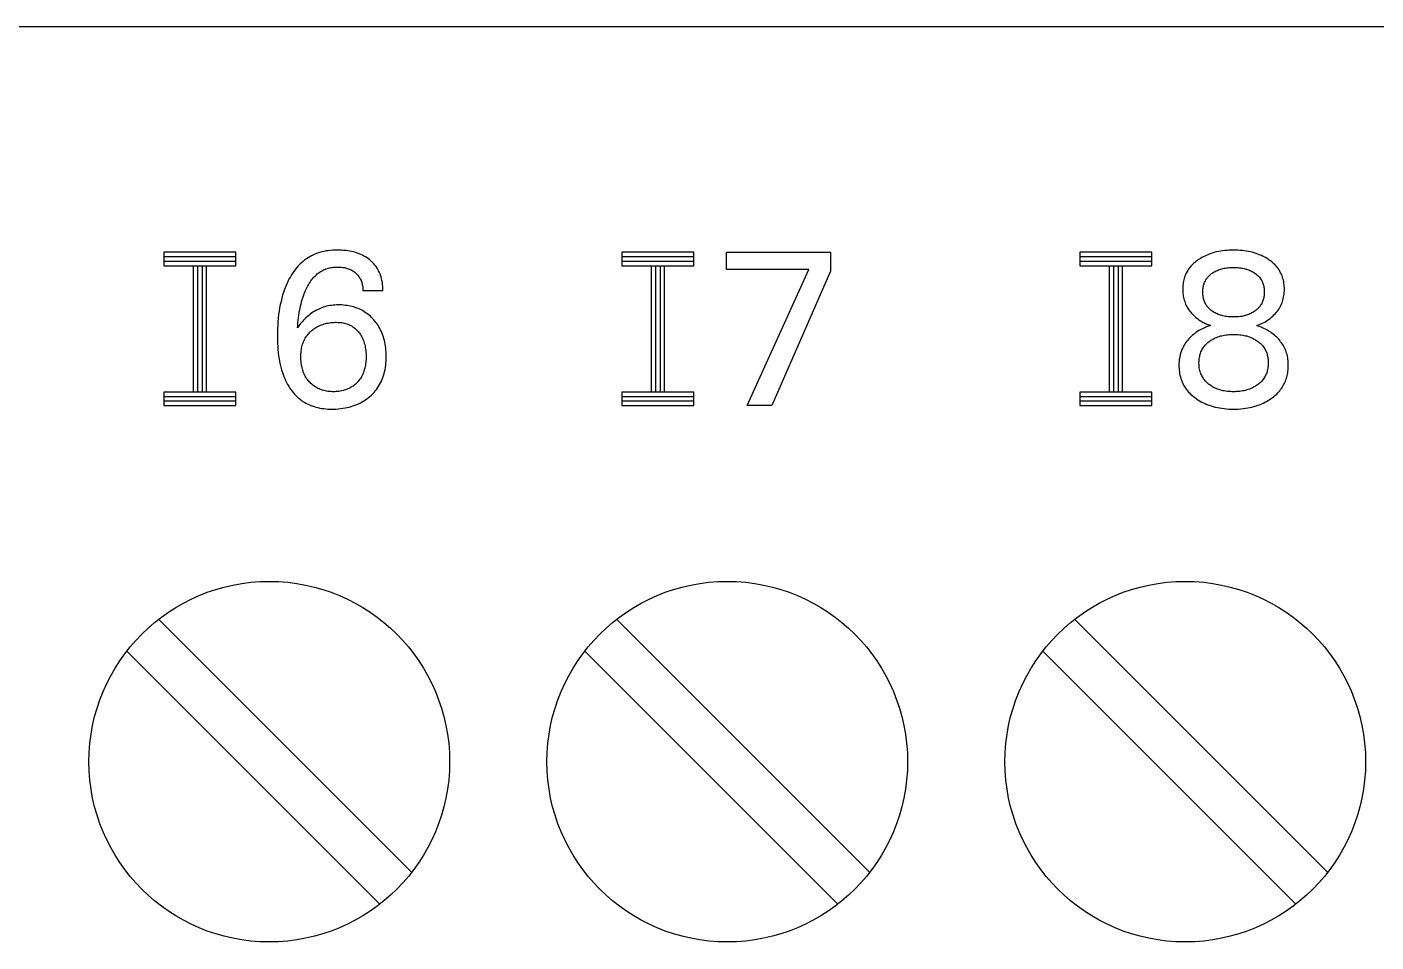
# Model space of a CAD drawing. Extents: x 0 to 420, y 0 to 297.
# Drawn here: x 180.02 to 194.98, y 243.52 to 253.67 of the extents above; entities that cross this region are included whole.
import ezdxf

# ---------------------------------------------------------------- set-up
doc = ezdxf.new("R2010")
doc.units = 0
doc.header["$LTSCALE"] = 23.1
doc.layers.add('10000_FRONT', color=7, linetype='CONTINUOUS')

msp = doc.modelspace()

# ---------------------------------------------------------------- linework, layer by layer
at = {"layer": '10000_FRONT', "color": 7, "linetype": 'CONTINUOUS'}
for p, q in [((207.298, 253.673), (137.798, 253.673)), ((181.538, 251.173), (181.538, 251.023)), ((182.338, 251.173), (181.538, 251.173)), ((182.338, 251.123), (181.538, 251.123)), ((182.338, 251.023), (182.338, 251.173)), ((183.119, 251.1), (183.1, 251.086)), ((183.138, 251.113), (183.119, 251.1)), ((183.158, 251.124), (183.138, 251.113)), ((183.178, 251.135), (183.158, 251.124)), ((183.199, 251.145), (183.178, 251.135)), ((183.22, 251.155), (183.199, 251.145)), ((183.242, 251.163), (183.22, 251.155)), ((183.265, 251.171), (183.242, 251.163)), ((183.289, 251.177), (183.265, 251.171)), ((183.313, 251.183), (183.289, 251.177)), ((183.338, 251.188), (183.313, 251.183)), ((183.362, 251.191), (183.338, 251.188)), ((183.387, 251.194), (183.362, 251.191)), ((183.412, 251.196), (183.387, 251.194)), ((183.437, 251.197), (183.412, 251.196)), ((183.461, 251.198), (183.437, 251.197)), ((183.485, 251.198), (183.461, 251.198)), ((183.509, 251.197), (183.485, 251.198)), ((183.532, 251.195), (183.509, 251.197)), ((183.556, 251.193), (183.532, 251.195)), ((183.579, 251.19), (183.556, 251.193)), ((183.603, 251.186), (183.579, 251.19)), ((183.623, 251.182), (183.603, 251.186)), ((183.644, 251.177), (183.623, 251.182)), ((183.664, 251.171), (183.644, 251.177)), ((183.684, 251.165), (183.664, 251.171)), ((183.704, 251.157), (183.684, 251.165)), ((183.723, 251.149), (183.704, 251.157)), ((183.741, 251.141), (183.723, 251.149)), ((183.758, 251.132), (183.741, 251.141)), ((183.775, 251.122), (183.758, 251.132)), ((183.792, 251.112), (183.775, 251.122)), ((183.807, 251.1), (183.792, 251.112)), ((183.823, 251.088), (183.807, 251.1)), ((183.838, 251.075), (183.823, 251.088)), ((186.618, 251.173), (186.618, 251.023)), ((187.418, 251.173), (186.618, 251.173)), ((187.418, 251.123), (186.618, 251.123)), ((187.418, 251.023), (187.418, 251.173)), ((187.778, 250.982), (187.778, 251.173)), ((187.778, 251.173), (188.933, 251.173)), ((188.933, 251.173), (188.933, 250.964)), ((191.698, 251.173), (191.698, 251.023)), ((192.498, 251.173), (191.698, 251.173)), ((192.498, 251.123), (191.698, 251.123)), ((192.498, 251.023), (192.498, 251.173)), ((193.009, 251.088), (192.997, 251.08)), ((193.022, 251.097), (193.009, 251.088)), ((193.037, 251.106), (193.022, 251.097)), ((193.052, 251.115), (193.037, 251.106)), ((193.068, 251.124), (193.052, 251.115)), ((193.084, 251.132), (193.068, 251.124)), ((193.1, 251.139), (193.084, 251.132)), ((193.117, 251.146), (193.1, 251.139)), ((193.133, 251.153), (193.117, 251.146)), ((193.154, 251.16), (193.133, 251.153)), ((193.175, 251.167), (193.154, 251.16)), ((193.196, 251.173), (193.175, 251.167)), ((193.217, 251.178), (193.196, 251.173)), ((193.239, 251.183), (193.217, 251.178)), ((193.261, 251.187), (193.239, 251.183)), ((193.284, 251.19), (193.261, 251.187)), ((193.308, 251.193), (193.284, 251.19)), ((193.332, 251.195), (193.308, 251.193)), ((193.356, 251.197), (193.332, 251.195)), ((193.38, 251.198), (193.356, 251.197)), ((193.404, 251.198), (193.38, 251.198)), ((193.428, 251.198), (193.404, 251.198)), ((193.452, 251.197), (193.428, 251.198)), ((193.475, 251.195), (193.452, 251.197)), ((193.499, 251.193), (193.475, 251.195)), ((193.523, 251.19), (193.499, 251.193)), ((193.547, 251.187), (193.523, 251.19)), ((193.568, 251.183), (193.547, 251.187)), ((193.59, 251.178), (193.568, 251.183)), ((193.611, 251.173), (193.59, 251.178)), ((193.632, 251.167), (193.611, 251.173)), ((193.653, 251.16), (193.632, 251.167)), ((193.674, 251.153), (193.653, 251.16)), ((193.693, 251.145), (193.674, 251.153)), ((193.713, 251.137), (193.693, 251.145)), ((193.731, 251.128), (193.713, 251.137)), ((193.75, 251.118), (193.731, 251.128)), ((193.768, 251.108), (193.75, 251.118)), ((193.786, 251.097), (193.768, 251.108)), ((193.8, 251.087), (193.786, 251.097)), ((182.338, 251.073), (181.538, 251.073)), ((181.538, 251.023), (182.338, 251.023)), ((181.863, 251.023), (181.863, 249.623)), ((181.913, 251.023), (181.913, 249.623)), ((181.963, 251.023), (181.963, 249.623)), ((182.013, 249.623), (182.013, 251.023)), ((182.968, 250.945), (182.955, 250.924)), ((182.983, 250.965), (182.968, 250.945)), ((182.997, 250.985), (182.983, 250.965)), ((183.013, 251.004), (182.997, 250.985)), ((183.029, 251.022), (183.013, 251.004)), ((183.047, 251.04), (183.029, 251.022)), ((183.065, 251.057), (183.047, 251.04)), ((183.082, 251.072), (183.065, 251.057)), ((183.1, 251.086), (183.082, 251.072)), ((183.24, 250.933), (183.251, 250.941)), ((183.251, 250.941), (183.263, 250.95)), ((183.263, 250.95), (183.274, 250.957)), ((183.274, 250.957), (183.286, 250.965)), ((183.286, 250.965), (183.298, 250.972)), ((183.298, 250.972), (183.311, 250.978)), ((183.311, 250.978), (183.323, 250.984)), ((183.323, 250.984), (183.337, 250.989)), ((183.337, 250.989), (183.35, 250.993)), ((183.35, 250.993), (183.363, 250.997)), ((183.363, 250.997), (183.377, 251.001)), ((183.377, 251.001), (183.391, 251.003)), ((183.391, 251.003), (183.405, 251.006)), ((183.405, 251.006), (183.419, 251.008)), ((183.419, 251.008), (183.433, 251.009)), ((183.433, 251.009), (183.447, 251.01)), ((183.447, 251.01), (183.461, 251.01)), ((183.461, 251.01), (183.478, 251.01)), ((183.478, 251.01), (183.494, 251.009)), ((183.494, 251.009), (183.51, 251.008)), ((183.51, 251.008), (183.526, 251.005)), ((183.526, 251.005), (183.542, 251.003)), ((183.542, 251.003), (183.554, 251)), ((183.554, 251), (183.565, 250.997)), ((183.565, 250.997), (183.577, 250.994)), ((183.577, 250.994), (183.588, 250.99)), ((183.588, 250.99), (183.599, 250.985)), ((183.599, 250.985), (183.61, 250.981)), ((183.61, 250.981), (183.622, 250.974)), ((183.622, 250.974), (183.634, 250.968)), ((183.634, 250.968), (183.645, 250.96)), ((183.645, 250.96), (183.656, 250.952)), ((183.656, 250.952), (183.666, 250.944)), ((183.666, 250.944), (183.675, 250.936)), ((183.853, 251.061), (183.838, 251.075)), ((183.867, 251.046), (183.853, 251.061)), ((183.88, 251.031), (183.867, 251.046)), ((183.893, 251.015), (183.88, 251.031)), ((183.904, 250.998), (183.893, 251.015)), ((183.913, 250.983), (183.904, 250.998)), ((183.921, 250.967), (183.913, 250.983)), ((183.929, 250.951), (183.921, 250.967)), ((183.936, 250.935), (183.929, 250.951)), ((187.418, 251.073), (186.618, 251.073)), ((186.618, 251.023), (187.418, 251.023)), ((186.943, 251.023), (186.943, 249.623)), ((186.993, 251.023), (186.993, 249.623)), ((187.043, 251.023), (187.043, 249.623)), ((187.093, 249.623), (187.093, 251.023)), ((188.693, 250.982), (187.778, 250.982)), ((188.008, 249.473), (188.693, 250.982)), ((188.933, 250.964), (188.281, 249.473)), ((192.498, 251.073), (191.698, 251.073)), ((191.698, 251.023), (192.498, 251.023)), ((192.023, 251.023), (192.023, 249.623)), ((192.073, 251.023), (192.073, 249.623)), ((192.123, 251.023), (192.123, 249.623)), ((192.173, 249.623), (192.173, 251.023)), ((192.882, 250.948), (192.876, 250.936)), ((192.889, 250.961), (192.882, 250.948)), ((192.896, 250.973), (192.889, 250.961)), ((192.904, 250.985), (192.896, 250.973)), ((192.912, 250.996), (192.904, 250.985)), ((192.921, 251.007), (192.912, 250.996)), ((192.93, 251.019), (192.921, 251.007)), ((192.94, 251.03), (192.93, 251.019)), ((192.951, 251.041), (192.94, 251.03)), ((192.962, 251.051), (192.951, 251.041)), ((192.973, 251.061), (192.962, 251.051)), ((192.985, 251.07), (192.973, 251.061)), ((192.997, 251.08), (192.985, 251.07)), ((193.16, 250.937), (193.169, 250.943)), ((193.169, 250.943), (193.179, 250.949)), ((193.179, 250.949), (193.19, 250.956)), ((193.19, 250.956), (193.201, 250.962)), ((193.201, 250.962), (193.212, 250.967)), ((193.212, 250.967), (193.224, 250.973)), ((193.224, 250.973), (193.235, 250.977)), ((193.235, 250.977), (193.248, 250.982)), ((193.248, 250.982), (193.261, 250.986)), ((193.261, 250.986), (193.274, 250.99)), ((193.274, 250.99), (193.287, 250.993)), ((193.287, 250.993), (193.3, 250.996)), ((193.3, 250.996), (193.314, 250.998)), ((193.314, 250.998), (193.329, 251)), ((193.329, 251), (193.344, 251.002)), ((193.344, 251.002), (193.359, 251.004)), ((193.359, 251.004), (193.374, 251.004)), ((193.374, 251.004), (193.389, 251.005)), ((193.389, 251.005), (193.404, 251.005)), ((193.404, 251.005), (193.419, 251.005)), ((193.419, 251.005), (193.434, 251.004)), ((193.434, 251.004), (193.449, 251.004)), ((193.449, 251.004), (193.464, 251.002)), ((193.464, 251.002), (193.479, 251)), ((193.479, 251), (193.493, 250.998)), ((193.493, 250.998), (193.507, 250.996)), ((193.507, 250.996), (193.52, 250.993)), ((193.52, 250.993), (193.533, 250.99)), ((193.533, 250.99), (193.546, 250.986)), ((193.546, 250.986), (193.559, 250.982)), ((193.559, 250.982), (193.572, 250.977)), ((193.572, 250.977), (193.583, 250.973)), ((193.583, 250.973), (193.595, 250.967)), ((193.595, 250.967), (193.606, 250.962)), ((193.606, 250.962), (193.617, 250.956)), ((193.617, 250.956), (193.628, 250.949)), ((193.628, 250.949), (193.639, 250.943)), ((193.639, 250.943), (193.64, 250.941)), ((193.64, 250.941), (193.649, 250.935)), ((193.813, 251.077), (193.8, 251.087)), ((193.827, 251.067), (193.813, 251.077)), ((193.84, 251.056), (193.827, 251.067)), ((193.852, 251.045), (193.84, 251.056)), ((193.864, 251.033), (193.852, 251.045)), ((193.876, 251.02), (193.864, 251.033)), ((193.887, 251.007), (193.876, 251.02)), ((193.898, 250.993), (193.887, 251.007)), ((193.908, 250.978), (193.898, 250.993)), ((193.917, 250.963), (193.908, 250.978)), ((193.926, 250.947), (193.917, 250.963)), ((193.934, 250.93), (193.926, 250.947)), ((182.894, 250.805), (182.884, 250.779)), ((182.905, 250.831), (182.894, 250.805)), ((182.917, 250.856), (182.905, 250.831)), ((182.93, 250.881), (182.917, 250.856)), ((182.942, 250.903), (182.93, 250.881)), ((182.955, 250.924), (182.942, 250.903)), ((183.128, 250.786), (183.135, 250.8)), ((183.135, 250.8), (183.143, 250.814)), ((183.143, 250.814), (183.151, 250.828)), ((183.151, 250.828), (183.16, 250.841)), ((183.16, 250.841), (183.169, 250.855)), ((183.169, 250.855), (183.178, 250.867)), ((183.178, 250.867), (183.188, 250.88)), ((183.188, 250.88), (183.199, 250.892)), ((183.199, 250.892), (183.21, 250.904)), ((183.21, 250.904), (183.22, 250.914)), ((183.22, 250.914), (183.23, 250.923)), ((183.23, 250.923), (183.24, 250.933)), ((183.675, 250.936), (183.683, 250.928)), ((183.683, 250.928), (183.69, 250.919)), ((183.69, 250.919), (183.698, 250.91)), ((183.698, 250.91), (183.704, 250.901)), ((183.704, 250.901), (183.71, 250.891)), ((183.71, 250.891), (183.716, 250.881)), ((183.716, 250.881), (183.721, 250.871)), ((183.721, 250.871), (183.726, 250.86)), ((183.726, 250.86), (183.73, 250.849)), ((183.73, 250.849), (183.734, 250.837)), ((183.734, 250.837), (183.737, 250.826)), ((183.737, 250.826), (183.74, 250.813)), ((183.74, 250.813), (183.742, 250.8)), ((183.742, 250.8), (183.744, 250.787)), ((183.942, 250.918), (183.936, 250.935)), ((183.948, 250.901), (183.942, 250.918)), ((183.952, 250.884), (183.948, 250.901)), ((183.958, 250.862), (183.952, 250.884)), ((183.962, 250.839), (183.958, 250.862)), ((183.965, 250.816), (183.962, 250.839)), ((183.967, 250.793), (183.965, 250.816)), ((183.968, 250.77), (183.967, 250.793)), ((192.841, 250.794), (192.84, 250.779)), ((192.842, 250.809), (192.841, 250.794)), ((192.844, 250.824), (192.842, 250.809)), ((192.846, 250.839), (192.844, 250.824)), ((192.848, 250.853), (192.846, 250.839)), ((192.852, 250.868), (192.848, 250.853)), ((192.856, 250.882), (192.852, 250.868)), ((192.86, 250.896), (192.856, 250.882)), ((192.865, 250.91), (192.86, 250.896)), ((192.87, 250.923), (192.865, 250.91)), ((192.876, 250.936), (192.87, 250.923)), ((193.067, 250.786), (193.069, 250.797)), ((193.069, 250.797), (193.072, 250.807)), ((193.072, 250.807), (193.074, 250.817)), ((193.074, 250.817), (193.078, 250.828)), ((193.078, 250.828), (193.082, 250.838)), ((193.082, 250.838), (193.087, 250.849)), ((193.087, 250.849), (193.092, 250.859)), ((193.092, 250.859), (193.097, 250.868)), ((193.097, 250.868), (193.103, 250.878)), ((193.103, 250.878), (193.11, 250.887)), ((193.11, 250.887), (193.116, 250.895)), ((193.116, 250.895), (193.123, 250.903)), ((193.123, 250.903), (193.13, 250.91)), ((193.13, 250.91), (193.137, 250.917)), ((193.137, 250.917), (193.145, 250.924)), ((193.145, 250.924), (193.152, 250.93)), ((193.152, 250.93), (193.16, 250.937)), ((193.649, 250.935), (193.658, 250.928)), ((193.658, 250.928), (193.667, 250.92)), ((193.667, 250.92), (193.675, 250.913)), ((193.675, 250.913), (193.683, 250.904)), ((193.683, 250.904), (193.69, 250.896)), ((193.69, 250.896), (193.697, 250.887)), ((193.697, 250.887), (193.704, 250.878)), ((193.704, 250.878), (193.71, 250.868)), ((193.71, 250.868), (193.716, 250.859)), ((193.716, 250.859), (193.721, 250.849)), ((193.721, 250.849), (193.725, 250.838)), ((193.725, 250.838), (193.729, 250.828)), ((193.729, 250.828), (193.733, 250.817)), ((193.733, 250.817), (193.736, 250.807)), ((193.736, 250.807), (193.738, 250.797)), ((193.738, 250.797), (193.74, 250.786)), ((193.941, 250.914), (193.934, 250.93)), ((193.947, 250.896), (193.941, 250.914)), ((193.952, 250.88), (193.947, 250.896)), ((193.956, 250.864), (193.952, 250.88)), ((193.96, 250.848), (193.956, 250.864)), ((193.963, 250.831), (193.96, 250.848)), ((193.965, 250.815), (193.963, 250.831)), ((193.966, 250.798), (193.965, 250.815)), ((193.967, 250.781), (193.966, 250.798)), ((182.847, 250.665), (182.838, 250.629)), ((182.856, 250.7), (182.847, 250.665)), ((182.865, 250.727), (182.856, 250.7)), ((182.874, 250.753), (182.865, 250.727)), ((182.884, 250.779), (182.874, 250.753)), ((183.066, 250.624), (183.073, 250.648)), ((183.073, 250.648), (183.08, 250.669)), ((183.08, 250.669), (183.087, 250.69)), ((183.087, 250.69), (183.094, 250.711)), ((183.094, 250.711), (183.102, 250.731)), ((183.102, 250.731), (183.111, 250.751)), ((183.111, 250.751), (183.12, 250.771)), ((183.12, 250.771), (183.128, 250.786)), ((183.744, 250.787), (183.745, 250.774)), ((183.745, 250.774), (183.746, 250.76)), ((183.746, 250.76), (183.746, 250.747)), ((183.969, 250.747), (183.746, 250.747)), ((183.969, 250.747), (183.968, 250.77)), ((192.84, 250.779), (192.84, 250.764)), ((192.84, 250.764), (192.84, 250.749)), ((192.84, 250.749), (192.841, 250.733)), ((192.841, 250.733), (192.842, 250.717)), ((192.842, 250.717), (192.844, 250.702)), ((192.844, 250.702), (192.846, 250.686)), ((192.846, 250.686), (192.849, 250.671)), ((192.849, 250.671), (192.853, 250.656)), ((192.853, 250.656), (192.857, 250.641)), ((192.857, 250.641), (192.862, 250.627)), ((193.063, 250.754), (193.064, 250.765)), ((193.063, 250.744), (193.063, 250.754)), ((193.063, 250.733), (193.063, 250.744)), ((193.063, 250.722), (193.063, 250.733)), ((193.063, 250.711), (193.063, 250.722)), ((193.064, 250.701), (193.063, 250.711)), ((193.064, 250.765), (193.065, 250.776)), ((193.065, 250.69), (193.064, 250.701)), ((193.065, 250.776), (193.067, 250.786)), ((193.067, 250.679), (193.065, 250.69)), ((193.069, 250.669), (193.067, 250.679)), ((193.071, 250.658), (193.069, 250.669)), ((193.074, 250.648), (193.071, 250.658)), ((193.078, 250.637), (193.074, 250.648)), ((193.733, 250.648), (193.729, 250.637)), ((193.736, 250.658), (193.733, 250.648)), ((193.738, 250.669), (193.736, 250.658)), ((193.74, 250.679), (193.738, 250.669)), ((193.74, 250.786), (193.742, 250.776)), ((193.742, 250.69), (193.74, 250.679)), ((193.742, 250.776), (193.743, 250.765)), ((193.743, 250.701), (193.742, 250.69)), ((193.743, 250.765), (193.744, 250.754)), ((193.744, 250.711), (193.743, 250.701)), ((193.744, 250.754), (193.744, 250.744)), ((193.744, 250.744), (193.745, 250.733)), ((193.745, 250.733), (193.744, 250.722)), ((193.744, 250.722), (193.744, 250.711)), ((193.945, 250.624), (193.95, 250.64)), ((193.95, 250.64), (193.955, 250.657)), ((193.955, 250.657), (193.959, 250.675)), ((193.959, 250.675), (193.962, 250.693)), ((193.962, 250.693), (193.964, 250.71)), ((193.964, 250.71), (193.966, 250.728)), ((193.966, 250.728), (193.967, 250.746)), ((193.967, 250.764), (193.967, 250.781)), ((193.967, 250.746), (193.967, 250.764)), ((182.817, 250.522), (182.812, 250.485)), ((182.823, 250.558), (182.817, 250.522)), ((182.83, 250.594), (182.823, 250.558)), ((182.838, 250.629), (182.83, 250.594)), ((183.035, 250.475), (183.04, 250.503)), ((183.04, 250.503), (183.044, 250.527)), ((183.044, 250.527), (183.049, 250.552)), ((183.049, 250.552), (183.054, 250.576)), ((183.054, 250.576), (183.06, 250.6)), ((183.06, 250.6), (183.066, 250.624)), ((183.176, 250.497), (183.16, 250.486)), ((183.192, 250.508), (183.176, 250.497)), ((183.207, 250.518), (183.192, 250.508)), ((183.223, 250.527), (183.207, 250.518)), ((183.24, 250.536), (183.223, 250.527)), ((183.256, 250.544), (183.24, 250.536)), ((183.273, 250.551), (183.256, 250.544)), ((183.29, 250.558), (183.273, 250.551)), ((183.307, 250.564), (183.29, 250.558)), ((183.325, 250.569), (183.307, 250.564)), ((183.343, 250.574), (183.325, 250.569)), ((183.361, 250.578), (183.343, 250.574)), ((183.38, 250.582), (183.361, 250.578)), ((183.398, 250.584), (183.38, 250.582)), ((183.417, 250.587), (183.398, 250.584)), ((183.436, 250.588), (183.417, 250.587)), ((183.455, 250.589), (183.436, 250.588)), ((183.474, 250.59), (183.455, 250.589)), ((183.493, 250.589), (183.474, 250.59)), ((183.512, 250.589), (183.493, 250.589)), ((183.532, 250.587), (183.512, 250.589)), ((183.551, 250.585), (183.532, 250.587)), ((183.57, 250.583), (183.551, 250.585)), ((183.59, 250.58), (183.57, 250.583)), ((183.609, 250.576), (183.59, 250.58)), ((183.627, 250.571), (183.609, 250.576)), ((183.645, 250.567), (183.627, 250.571)), ((183.662, 250.561), (183.645, 250.567)), ((183.678, 250.555), (183.662, 250.561)), ((183.695, 250.549), (183.678, 250.555)), ((183.711, 250.542), (183.695, 250.549)), ((183.727, 250.534), (183.711, 250.542)), ((183.743, 250.526), (183.727, 250.534)), ((183.758, 250.517), (183.743, 250.526)), ((183.773, 250.507), (183.758, 250.517)), ((183.788, 250.497), (183.773, 250.507)), ((183.802, 250.486), (183.788, 250.497)), ((192.862, 250.627), (192.867, 250.613)), ((192.867, 250.613), (192.872, 250.599)), ((192.872, 250.599), (192.879, 250.585)), ((192.879, 250.585), (192.885, 250.572)), ((192.885, 250.572), (192.893, 250.559)), ((192.893, 250.559), (192.901, 250.546)), ((192.901, 250.546), (192.909, 250.534)), ((192.909, 250.534), (192.918, 250.521)), ((192.918, 250.521), (192.928, 250.509)), ((192.928, 250.509), (192.938, 250.497)), ((192.938, 250.497), (192.949, 250.486)), ((193.082, 250.626), (193.078, 250.637)), ((193.086, 250.616), (193.082, 250.626)), ((193.091, 250.606), (193.086, 250.616)), ((193.097, 250.596), (193.091, 250.606)), ((193.103, 250.586), (193.097, 250.596)), ((193.109, 250.577), (193.103, 250.586)), ((193.115, 250.569), (193.109, 250.577)), ((193.122, 250.561), (193.115, 250.569)), ((193.129, 250.554), (193.122, 250.561)), ((193.136, 250.547), (193.129, 250.554)), ((193.144, 250.54), (193.136, 250.547)), ((193.151, 250.533), (193.144, 250.54)), ((193.159, 250.527), (193.151, 250.533)), ((193.167, 250.521), (193.159, 250.527)), ((193.178, 250.514), (193.167, 250.521)), ((193.189, 250.507), (193.178, 250.514)), ((193.2, 250.501), (193.189, 250.507)), ((193.211, 250.495), (193.2, 250.501)), ((193.223, 250.49), (193.211, 250.495)), ((193.596, 250.495), (193.585, 250.49)), ((193.607, 250.501), (193.596, 250.495)), ((193.618, 250.507), (193.607, 250.501)), ((193.629, 250.514), (193.618, 250.507)), ((193.64, 250.521), (193.629, 250.514)), ((193.648, 250.527), (193.64, 250.521)), ((193.656, 250.533), (193.648, 250.527)), ((193.664, 250.54), (193.656, 250.533)), ((193.671, 250.547), (193.664, 250.54)), ((193.678, 250.554), (193.671, 250.547)), ((193.685, 250.561), (193.678, 250.554)), ((193.692, 250.569), (193.685, 250.561)), ((193.698, 250.577), (193.692, 250.569)), ((193.704, 250.586), (193.698, 250.577)), ((193.71, 250.596), (193.704, 250.586)), ((193.716, 250.606), (193.71, 250.596)), ((193.721, 250.616), (193.716, 250.606)), ((193.725, 250.626), (193.721, 250.616)), ((193.729, 250.637), (193.725, 250.626)), ((193.852, 250.478), (193.865, 250.491)), ((193.865, 250.491), (193.877, 250.505)), ((193.877, 250.505), (193.888, 250.518)), ((193.888, 250.518), (193.898, 250.533)), ((193.898, 250.533), (193.908, 250.547)), ((193.908, 250.547), (193.917, 250.562)), ((193.917, 250.562), (193.925, 250.577)), ((193.925, 250.577), (193.932, 250.592)), ((193.932, 250.592), (193.939, 250.608)), ((193.939, 250.608), (193.945, 250.624)), ((182.801, 250.362), (182.799, 250.32)), ((182.804, 250.403), (182.801, 250.362)), ((182.808, 250.444), (182.804, 250.403)), ((182.812, 250.485), (182.808, 250.444)), ((183.02, 250.335), (183.023, 250.363)), ((183.028, 250.347), (183.02, 250.335)), ((183.023, 250.363), (183.025, 250.391)), ((183.025, 250.391), (183.028, 250.419)), ((183.028, 250.419), (183.031, 250.447)), ((183.036, 250.359), (183.028, 250.347)), ((183.031, 250.447), (183.035, 250.475)), ((183.045, 250.371), (183.036, 250.359)), ((183.054, 250.382), (183.045, 250.371)), ((183.064, 250.395), (183.054, 250.382)), ((183.075, 250.406), (183.064, 250.395)), ((183.088, 250.421), (183.075, 250.406)), ((183.101, 250.435), (183.088, 250.421)), ((183.115, 250.448), (183.101, 250.435)), ((183.13, 250.461), (183.115, 250.448)), ((183.145, 250.474), (183.13, 250.461)), ((183.16, 250.486), (183.145, 250.474)), ((183.224, 250.339), (183.236, 250.346)), ((183.236, 250.346), (183.248, 250.352)), ((183.248, 250.352), (183.261, 250.359)), ((183.261, 250.359), (183.275, 250.364)), ((183.275, 250.364), (183.288, 250.37)), ((183.288, 250.37), (183.302, 250.374)), ((183.302, 250.374), (183.316, 250.379)), ((183.316, 250.379), (183.33, 250.382)), ((183.33, 250.382), (183.344, 250.386)), ((183.344, 250.386), (183.36, 250.389)), ((183.36, 250.389), (183.375, 250.391)), ((183.375, 250.391), (183.391, 250.393)), ((183.391, 250.393), (183.407, 250.395)), ((183.407, 250.395), (183.423, 250.396)), ((183.423, 250.396), (183.439, 250.397)), ((183.439, 250.397), (183.455, 250.397)), ((183.455, 250.397), (183.47, 250.396)), ((183.47, 250.396), (183.484, 250.396)), ((183.484, 250.396), (183.498, 250.394)), ((183.498, 250.394), (183.512, 250.393)), ((183.512, 250.393), (183.526, 250.39)), ((183.526, 250.39), (183.54, 250.388)), ((183.54, 250.388), (183.554, 250.384)), ((183.554, 250.384), (183.567, 250.38)), ((183.567, 250.38), (183.579, 250.376)), ((183.579, 250.376), (183.591, 250.371)), ((183.591, 250.371), (183.603, 250.366)), ((183.603, 250.366), (183.614, 250.36)), ((183.614, 250.36), (183.626, 250.353)), ((183.626, 250.353), (183.636, 250.346)), ((183.636, 250.346), (183.647, 250.339)), ((183.816, 250.475), (183.802, 250.486)), ((183.829, 250.464), (183.816, 250.475)), ((183.842, 250.451), (183.829, 250.464)), ((183.854, 250.439), (183.842, 250.451)), ((183.866, 250.426), (183.854, 250.439)), ((183.879, 250.411), (183.866, 250.426)), ((183.891, 250.395), (183.879, 250.411)), ((183.903, 250.379), (183.891, 250.395)), ((183.914, 250.363), (183.903, 250.379)), ((183.924, 250.346), (183.914, 250.363)), ((183.934, 250.329), (183.924, 250.346)), ((192.949, 250.486), (192.96, 250.475)), ((192.96, 250.475), (192.971, 250.464)), ((192.971, 250.464), (192.983, 250.454)), ((192.983, 250.454), (192.995, 250.444)), ((192.995, 250.444), (193.007, 250.435)), ((193.007, 250.435), (193.018, 250.426)), ((193.018, 250.426), (193.03, 250.418)), ((193.03, 250.418), (193.043, 250.411)), ((193.043, 250.411), (193.055, 250.403)), ((193.055, 250.403), (193.067, 250.396)), ((193.067, 250.396), (193.08, 250.39)), ((193.08, 250.39), (193.093, 250.383)), ((193.102, 250.346), (193.08, 250.336)), ((193.093, 250.383), (193.106, 250.377)), ((193.124, 250.354), (193.102, 250.346)), ((193.106, 250.377), (193.12, 250.372)), ((193.12, 250.372), (193.133, 250.367)), ((193.147, 250.362), (193.124, 250.354)), ((193.133, 250.367), (193.147, 250.362)), ((193.234, 250.485), (193.223, 250.49)), ((193.247, 250.48), (193.234, 250.485)), ((193.26, 250.476), (193.247, 250.48)), ((193.273, 250.472), (193.26, 250.476)), ((193.286, 250.468), (193.273, 250.472)), ((193.3, 250.466), (193.286, 250.468)), ((193.313, 250.463), (193.3, 250.466)), ((193.328, 250.461), (193.313, 250.463)), ((193.343, 250.459), (193.328, 250.461)), ((193.358, 250.457), (193.343, 250.459)), ((193.373, 250.457), (193.358, 250.457)), ((193.388, 250.456), (193.373, 250.457)), ((193.404, 250.456), (193.388, 250.456)), ((193.419, 250.456), (193.404, 250.456)), ((193.434, 250.457), (193.419, 250.456)), ((193.449, 250.457), (193.434, 250.457)), ((193.464, 250.459), (193.449, 250.457)), ((193.479, 250.461), (193.464, 250.459)), ((193.494, 250.463), (193.479, 250.461)), ((193.508, 250.466), (193.494, 250.463)), ((193.521, 250.468), (193.508, 250.466)), ((193.534, 250.472), (193.521, 250.468)), ((193.547, 250.476), (193.534, 250.472)), ((193.56, 250.48), (193.547, 250.476)), ((193.573, 250.485), (193.56, 250.48)), ((193.585, 250.49), (193.573, 250.485)), ((193.66, 250.361), (193.679, 250.367)), ((193.677, 250.355), (193.66, 250.361)), ((193.693, 250.349), (193.677, 250.355)), ((193.679, 250.367), (193.697, 250.375)), ((193.71, 250.343), (193.693, 250.349)), ((193.697, 250.375), (193.715, 250.383)), ((193.726, 250.336), (193.71, 250.343)), ((193.715, 250.383), (193.732, 250.391)), ((193.732, 250.391), (193.749, 250.4)), ((193.749, 250.4), (193.765, 250.41)), ((193.765, 250.41), (193.781, 250.42)), ((193.781, 250.42), (193.797, 250.431)), ((193.797, 250.431), (193.812, 250.443)), ((193.812, 250.443), (193.826, 250.454)), ((193.826, 250.454), (193.839, 250.466)), ((193.839, 250.466), (193.852, 250.478)), ((182.799, 250.32), (182.798, 250.279)), ((182.798, 250.279), (182.798, 250.238)), ((182.798, 250.238), (182.798, 250.202)), ((182.798, 250.202), (182.799, 250.166)), ((183.088, 250.181), (183.094, 250.195)), ((183.094, 250.195), (183.1, 250.207)), ((183.1, 250.207), (183.107, 250.22)), ((183.107, 250.22), (183.114, 250.232)), ((183.114, 250.232), (183.122, 250.244)), ((183.122, 250.244), (183.131, 250.255)), ((183.131, 250.255), (183.14, 250.266)), ((183.14, 250.266), (183.149, 250.277)), ((183.149, 250.277), (183.159, 250.287)), ((183.159, 250.287), (183.169, 250.297)), ((183.169, 250.297), (183.179, 250.306)), ((183.179, 250.306), (183.19, 250.315)), ((183.19, 250.315), (183.201, 250.323)), ((183.201, 250.323), (183.212, 250.331)), ((183.212, 250.331), (183.224, 250.339)), ((183.647, 250.339), (183.657, 250.331)), ((183.657, 250.331), (183.667, 250.322)), ((183.667, 250.322), (183.677, 250.313)), ((183.677, 250.313), (183.686, 250.304)), ((183.686, 250.304), (183.694, 250.294)), ((183.694, 250.294), (183.702, 250.284)), ((183.702, 250.284), (183.711, 250.272)), ((183.711, 250.272), (183.719, 250.26)), ((183.719, 250.26), (183.727, 250.247)), ((183.727, 250.247), (183.734, 250.235)), ((183.734, 250.235), (183.741, 250.222)), ((183.741, 250.222), (183.747, 250.208)), ((183.747, 250.208), (183.752, 250.194)), ((183.752, 250.194), (183.758, 250.179)), ((183.943, 250.311), (183.934, 250.329)), ((183.952, 250.293), (183.943, 250.311)), ((183.96, 250.274), (183.952, 250.293)), ((183.967, 250.255), (183.96, 250.274)), ((183.974, 250.235), (183.967, 250.255)), ((183.98, 250.216), (183.974, 250.235)), ((183.985, 250.196), (183.98, 250.216)), ((183.989, 250.176), (183.985, 250.196)), ((192.896, 250.2), (192.883, 250.185)), ((192.908, 250.214), (192.896, 250.2)), ((192.922, 250.228), (192.908, 250.214)), ((192.936, 250.242), (192.922, 250.228)), ((192.95, 250.254), (192.936, 250.242)), ((192.965, 250.267), (192.95, 250.254)), ((192.983, 250.28), (192.965, 250.267)), ((193.001, 250.293), (192.983, 250.28)), ((193.02, 250.305), (193.001, 250.293)), ((193.039, 250.316), (193.02, 250.305)), ((193.06, 250.326), (193.039, 250.316)), ((193.08, 250.336), (193.06, 250.326)), ((193.139, 250.188), (193.15, 250.197)), ((193.15, 250.197), (193.163, 250.204)), ((193.163, 250.204), (193.175, 250.211)), ((193.175, 250.211), (193.188, 250.218)), ((193.188, 250.218), (193.201, 250.224)), ((193.201, 250.224), (193.214, 250.23)), ((193.214, 250.23), (193.228, 250.235)), ((193.228, 250.235), (193.243, 250.24)), ((193.243, 250.24), (193.258, 250.245)), ((193.258, 250.245), (193.272, 250.248)), ((193.272, 250.248), (193.287, 250.252)), ((193.287, 250.252), (193.302, 250.255)), ((193.302, 250.255), (193.319, 250.257)), ((193.319, 250.257), (193.336, 250.259)), ((193.336, 250.259), (193.353, 250.261)), ((193.353, 250.261), (193.37, 250.262)), ((193.37, 250.262), (193.387, 250.263)), ((193.387, 250.263), (193.404, 250.263)), ((193.404, 250.263), (193.421, 250.263)), ((193.421, 250.263), (193.438, 250.262)), ((193.438, 250.262), (193.455, 250.261)), ((193.455, 250.261), (193.472, 250.259)), ((193.472, 250.259), (193.489, 250.257)), ((193.489, 250.257), (193.505, 250.255)), ((193.505, 250.255), (193.521, 250.252)), ((193.521, 250.252), (193.536, 250.248)), ((193.536, 250.248), (193.551, 250.245)), ((193.551, 250.245), (193.565, 250.24)), ((193.565, 250.24), (193.58, 250.235)), ((193.58, 250.235), (193.594, 250.23)), ((193.594, 250.23), (193.607, 250.224)), ((193.607, 250.224), (193.621, 250.218)), ((193.621, 250.218), (193.633, 250.211)), ((193.633, 250.211), (193.646, 250.204)), ((193.646, 250.204), (193.658, 250.196)), ((193.658, 250.196), (193.67, 250.188)), ((193.741, 250.329), (193.726, 250.336)), ((193.757, 250.321), (193.741, 250.329)), ((193.772, 250.313), (193.757, 250.321)), ((193.787, 250.304), (193.772, 250.313)), ((193.801, 250.295), (193.787, 250.304)), ((193.816, 250.286), (193.801, 250.295)), ((193.83, 250.276), (193.816, 250.286)), ((193.843, 250.265), (193.83, 250.276)), ((193.856, 250.255), (193.843, 250.265)), ((193.869, 250.244), (193.856, 250.255)), ((193.882, 250.232), (193.869, 250.244)), ((193.893, 250.221), (193.882, 250.232)), ((193.905, 250.208), (193.893, 250.221)), ((193.916, 250.195), (193.905, 250.208)), ((193.926, 250.182), (193.916, 250.195)), ((182.799, 250.166), (182.801, 250.13)), ((182.801, 250.13), (182.804, 250.094)), ((182.804, 250.094), (182.807, 250.059)), ((182.807, 250.059), (182.812, 250.023)), ((183.058, 250.032), (183.059, 250.048)), ((183.059, 250.048), (183.06, 250.064)), ((183.06, 250.064), (183.062, 250.08)), ((183.062, 250.08), (183.064, 250.095)), ((183.064, 250.095), (183.067, 250.111)), ((183.067, 250.111), (183.07, 250.126)), ((183.07, 250.126), (183.074, 250.14)), ((183.074, 250.14), (183.078, 250.154)), ((183.078, 250.154), (183.083, 250.168)), ((183.083, 250.168), (183.088, 250.181)), ((183.758, 250.179), (183.762, 250.164)), ((183.762, 250.164), (183.766, 250.149)), ((183.766, 250.149), (183.77, 250.134)), ((183.77, 250.134), (183.773, 250.119)), ((183.773, 250.119), (183.776, 250.102)), ((183.776, 250.102), (183.778, 250.085)), ((183.778, 250.085), (183.78, 250.068)), ((183.78, 250.068), (183.781, 250.051)), ((183.781, 250.051), (183.782, 250.033)), ((183.994, 250.153), (183.989, 250.176)), ((183.997, 250.131), (183.994, 250.153)), ((184, 250.109), (183.997, 250.131)), ((184.002, 250.086), (184, 250.109)), ((184.004, 250.064), (184.002, 250.086)), ((184.005, 250.041), (184.004, 250.064)), ((184.005, 250.018), (184.005, 250.041)), ((192.816, 250.054), (192.811, 250.035)), ((192.822, 250.072), (192.816, 250.054)), ((192.828, 250.089), (192.822, 250.072)), ((192.836, 250.106), (192.828, 250.089)), ((192.844, 250.122), (192.836, 250.106)), ((192.852, 250.138), (192.844, 250.122)), ((192.862, 250.154), (192.852, 250.138)), ((192.872, 250.169), (192.862, 250.154)), ((192.883, 250.185), (192.872, 250.169)), ((193.03, 250.033), (193.034, 250.044)), ((193.034, 250.044), (193.038, 250.056)), ((193.038, 250.056), (193.042, 250.068)), ((193.042, 250.068), (193.047, 250.08)), ((193.047, 250.08), (193.053, 250.092)), ((193.053, 250.092), (193.059, 250.103)), ((193.059, 250.103), (193.066, 250.114)), ((193.066, 250.114), (193.073, 250.124)), ((193.073, 250.124), (193.08, 250.133)), ((193.08, 250.133), (193.087, 250.142)), ((193.087, 250.142), (193.095, 250.151)), ((193.095, 250.151), (193.103, 250.159)), ((193.103, 250.159), (193.112, 250.167)), ((193.112, 250.167), (193.12, 250.174)), ((193.12, 250.174), (193.129, 250.181)), ((193.129, 250.181), (193.139, 250.188)), ((193.67, 250.188), (193.679, 250.181)), ((193.679, 250.181), (193.688, 250.174)), ((193.688, 250.174), (193.697, 250.167)), ((193.697, 250.167), (193.705, 250.159)), ((193.705, 250.159), (193.713, 250.151)), ((193.713, 250.151), (193.721, 250.143)), ((193.721, 250.143), (193.729, 250.134)), ((193.729, 250.134), (193.735, 250.125)), ((193.735, 250.125), (193.743, 250.114)), ((193.743, 250.114), (193.749, 250.103)), ((193.749, 250.103), (193.756, 250.092)), ((193.756, 250.092), (193.761, 250.081)), ((193.761, 250.081), (193.766, 250.069)), ((193.766, 250.069), (193.771, 250.057)), ((193.771, 250.057), (193.775, 250.045)), ((193.775, 250.045), (193.778, 250.033)), ((193.936, 250.169), (193.926, 250.182)), ((193.945, 250.155), (193.936, 250.169)), ((193.954, 250.142), (193.945, 250.155)), ((193.962, 250.128), (193.954, 250.142)), ((193.969, 250.114), (193.962, 250.128)), ((193.976, 250.099), (193.969, 250.114)), ((193.982, 250.084), (193.976, 250.099)), ((193.987, 250.069), (193.982, 250.084)), ((193.992, 250.054), (193.987, 250.069)), ((193.997, 250.038), (193.992, 250.054)), ((182.812, 250.023), (182.816, 249.992)), ((182.816, 249.992), (182.822, 249.961)), ((182.822, 249.961), (182.828, 249.93)), ((182.828, 249.93), (182.836, 249.9)), ((182.836, 249.9), (182.844, 249.869)), ((183.058, 250.016), (183.058, 250.032)), ((183.058, 249.998), (183.058, 250.016)), ((183.059, 249.98), (183.058, 249.998)), ((183.06, 249.962), (183.059, 249.98)), ((183.062, 249.944), (183.06, 249.962)), ((183.065, 249.926), (183.062, 249.944)), ((183.068, 249.908), (183.065, 249.926)), ((183.071, 249.894), (183.068, 249.908)), ((183.075, 249.881), (183.071, 249.894)), ((183.769, 249.893), (183.765, 249.879)), ((183.772, 249.907), (183.769, 249.893)), ((183.775, 249.922), (183.772, 249.907)), ((183.777, 249.938), (183.775, 249.922)), ((183.779, 249.953), (183.777, 249.938)), ((183.78, 249.969), (183.779, 249.953)), ((183.781, 249.985), (183.78, 249.969)), ((183.782, 250), (183.781, 249.985)), ((183.782, 250.033), (183.782, 250.016)), ((183.782, 250.016), (183.782, 250)), ((183.992, 249.873), (183.996, 249.897)), ((183.996, 249.897), (183.999, 249.921)), ((183.999, 249.921), (184.002, 249.945)), ((184.002, 249.945), (184.003, 249.97)), ((184.003, 249.97), (184.004, 249.994)), ((184.004, 249.994), (184.005, 250.018)), ((192.799, 249.959), (192.798, 249.94)), ((192.798, 249.94), (192.798, 249.921)), ((192.798, 249.921), (192.798, 249.902)), ((192.798, 249.902), (192.799, 249.884)), ((192.801, 249.979), (192.799, 249.959)), ((192.804, 249.998), (192.801, 249.979)), ((192.807, 250.017), (192.804, 249.998)), ((192.811, 250.035), (192.807, 250.017)), ((193.02, 249.949), (193.021, 249.961)), ((193.021, 249.934), (193.02, 249.949)), ((193.021, 249.973), (193.022, 249.985)), ((193.021, 249.961), (193.021, 249.973)), ((193.021, 249.92), (193.021, 249.934)), ((193.023, 249.906), (193.021, 249.92)), ((193.022, 249.985), (193.024, 249.997)), ((193.024, 249.892), (193.023, 249.906)), ((193.024, 249.997), (193.025, 250.009)), ((193.027, 249.878), (193.024, 249.892)), ((193.025, 250.009), (193.028, 250.021)), ((193.028, 250.021), (193.03, 250.033)), ((193.778, 250.033), (193.781, 250.021)), ((193.781, 250.021), (193.783, 250.009)), ((193.783, 250.009), (193.785, 249.997)), ((193.785, 249.899), (193.783, 249.887)), ((193.785, 249.997), (193.786, 249.985)), ((193.786, 249.911), (193.785, 249.899)), ((193.786, 249.985), (193.787, 249.973)), ((193.787, 249.924), (193.786, 249.911)), ((193.787, 249.973), (193.788, 249.961)), ((193.788, 249.936), (193.787, 249.924)), ((193.788, 249.961), (193.788, 249.949)), ((193.788, 249.949), (193.788, 249.936)), ((194.001, 250.021), (193.997, 250.038)), ((194.004, 250.005), (194.001, 250.021)), ((194.006, 249.988), (194.004, 250.005)), ((194.008, 249.971), (194.006, 249.988)), ((194.01, 249.955), (194.008, 249.971)), ((194.011, 249.938), (194.01, 249.955)), ((194.01, 249.888), (194.011, 249.904)), ((194.011, 249.921), (194.011, 249.938)), ((194.011, 249.904), (194.011, 249.921)), ((182.844, 249.869), (182.853, 249.839)), ((182.853, 249.839), (182.861, 249.817)), ((182.861, 249.817), (182.87, 249.794)), ((182.87, 249.794), (182.879, 249.772)), ((182.879, 249.772), (182.889, 249.75)), ((182.889, 249.75), (182.899, 249.729)), ((183.079, 249.867), (183.075, 249.881)), ((183.083, 249.854), (183.079, 249.867)), ((183.088, 249.841), (183.083, 249.854)), ((183.093, 249.828), (183.088, 249.841)), ((183.099, 249.815), (183.093, 249.828)), ((183.106, 249.801), (183.099, 249.815)), ((183.114, 249.788), (183.106, 249.801)), ((183.122, 249.775), (183.114, 249.788)), ((183.131, 249.762), (183.122, 249.775)), ((183.141, 249.75), (183.131, 249.762)), ((183.151, 249.738), (183.141, 249.75)), ((183.699, 249.748), (183.689, 249.737)), ((183.709, 249.761), (183.699, 249.748)), ((183.718, 249.773), (183.709, 249.761)), ((183.726, 249.786), (183.718, 249.773)), ((183.734, 249.8), (183.726, 249.786)), ((183.741, 249.814), (183.734, 249.8)), ((183.747, 249.826), (183.741, 249.814)), ((183.752, 249.839), (183.747, 249.826)), ((183.757, 249.853), (183.752, 249.839)), ((183.761, 249.866), (183.757, 249.853)), ((183.765, 249.879), (183.761, 249.866)), ((183.942, 249.726), (183.952, 249.745)), ((183.952, 249.745), (183.96, 249.766)), ((183.96, 249.766), (183.968, 249.786)), ((183.968, 249.786), (183.975, 249.807)), ((183.975, 249.807), (183.981, 249.828)), ((183.981, 249.828), (183.987, 249.849)), ((183.987, 249.849), (183.992, 249.873)), ((192.799, 249.884), (192.8, 249.865)), ((192.8, 249.865), (192.803, 249.847)), ((192.803, 249.847), (192.805, 249.828)), ((192.805, 249.828), (192.809, 249.81)), ((192.809, 249.81), (192.814, 249.792)), ((192.814, 249.792), (192.819, 249.774)), ((192.819, 249.774), (192.825, 249.755)), ((192.825, 249.755), (192.833, 249.737)), ((193.03, 249.864), (193.027, 249.878)), ((193.033, 249.851), (193.03, 249.864)), ((193.037, 249.838), (193.033, 249.851)), ((193.042, 249.826), (193.037, 249.838)), ((193.047, 249.814), (193.042, 249.826)), ((193.052, 249.803), (193.047, 249.814)), ((193.058, 249.791), (193.052, 249.803)), ((193.065, 249.78), (193.058, 249.791)), ((193.072, 249.769), (193.065, 249.78)), ((193.08, 249.759), (193.072, 249.769)), ((193.088, 249.749), (193.08, 249.759)), ((193.097, 249.739), (193.088, 249.749)), ((193.714, 249.742), (193.706, 249.734)), ((193.722, 249.751), (193.714, 249.742)), ((193.729, 249.76), (193.722, 249.751)), ((193.736, 249.769), (193.729, 249.76)), ((193.743, 249.78), (193.736, 249.769)), ((193.75, 249.791), (193.743, 249.78)), ((193.756, 249.802), (193.75, 249.791)), ((193.762, 249.814), (193.756, 249.802)), ((193.767, 249.826), (193.762, 249.814)), ((193.771, 249.838), (193.767, 249.826)), ((193.775, 249.851), (193.771, 249.838)), ((193.778, 249.863), (193.775, 249.851)), ((193.781, 249.875), (193.778, 249.863)), ((193.783, 249.887), (193.781, 249.875)), ((193.973, 249.73), (193.979, 249.744)), ((193.979, 249.744), (193.985, 249.759)), ((193.985, 249.759), (193.99, 249.774)), ((193.99, 249.774), (193.994, 249.79)), ((193.994, 249.79), (193.998, 249.806)), ((193.998, 249.806), (194.002, 249.822)), ((194.002, 249.822), (194.005, 249.838)), ((194.005, 249.838), (194.007, 249.855)), ((194.007, 249.855), (194.009, 249.871)), ((194.009, 249.871), (194.01, 249.888)), ((181.538, 249.623), (181.538, 249.473)), ((182.338, 249.623), (181.538, 249.623)), ((182.338, 249.473), (182.338, 249.623)), ((182.899, 249.729), (182.911, 249.708)), ((182.911, 249.708), (182.923, 249.687)), ((182.923, 249.687), (182.934, 249.67)), ((182.934, 249.67), (182.946, 249.652)), ((182.946, 249.652), (182.958, 249.636)), ((182.958, 249.636), (182.971, 249.619)), ((182.971, 249.619), (182.985, 249.604)), ((182.985, 249.604), (182.999, 249.588)), ((183.16, 249.728), (183.151, 249.738)), ((183.17, 249.718), (183.16, 249.728)), ((183.18, 249.709), (183.17, 249.718)), ((183.19, 249.7), (183.18, 249.709)), ((183.201, 249.691), (183.19, 249.7)), ((183.212, 249.684), (183.201, 249.691)), ((183.224, 249.676), (183.212, 249.684)), ((183.236, 249.669), (183.224, 249.676)), ((183.248, 249.663), (183.236, 249.669)), ((183.261, 249.657), (183.248, 249.663)), ((183.274, 249.652), (183.261, 249.657)), ((183.287, 249.647), (183.274, 249.652)), ((183.3, 249.643), (183.287, 249.647)), ((183.313, 249.639), (183.3, 249.643)), ((183.328, 249.636), (183.313, 249.639)), ((183.343, 249.633), (183.328, 249.636)), ((183.358, 249.631), (183.343, 249.633)), ((183.374, 249.629), (183.358, 249.631)), ((183.389, 249.628), (183.374, 249.629)), ((183.404, 249.627), (183.389, 249.628)), ((183.419, 249.627), (183.404, 249.627)), ((183.435, 249.627), (183.419, 249.627)), ((183.45, 249.628), (183.435, 249.627)), ((183.466, 249.629), (183.45, 249.628)), ((183.481, 249.631), (183.466, 249.629)), ((183.496, 249.633), (183.481, 249.631)), ((183.511, 249.636), (183.496, 249.633)), ((183.526, 249.639), (183.511, 249.636)), ((183.54, 249.643), (183.526, 249.639)), ((183.553, 249.647), (183.54, 249.643)), ((183.566, 249.651), (183.553, 249.647)), ((183.579, 249.657), (183.566, 249.651)), ((183.592, 249.662), (183.579, 249.657)), ((183.604, 249.669), (183.592, 249.662)), ((183.616, 249.676), (183.604, 249.669)), ((183.627, 249.683), (183.616, 249.676)), ((183.638, 249.69), (183.627, 249.683)), ((183.649, 249.698), (183.638, 249.69)), ((183.659, 249.707), (183.649, 249.698)), ((183.669, 249.715), (183.659, 249.707)), ((183.678, 249.725), (183.669, 249.715)), ((183.684, 249.73), (183.678, 249.725)), ((183.689, 249.737), (183.684, 249.73)), ((183.84, 249.59), (183.855, 249.604)), ((183.855, 249.604), (183.87, 249.62)), ((183.87, 249.62), (183.884, 249.636)), ((183.884, 249.636), (183.897, 249.653)), ((183.897, 249.653), (183.909, 249.67)), ((183.909, 249.67), (183.921, 249.688)), ((183.921, 249.688), (183.932, 249.706)), ((183.932, 249.706), (183.942, 249.726)), ((186.618, 249.623), (186.618, 249.473)), ((187.418, 249.623), (186.618, 249.623)), ((187.418, 249.473), (187.418, 249.623)), ((191.698, 249.623), (191.698, 249.473)), ((192.498, 249.623), (191.698, 249.623)), ((192.498, 249.473), (192.498, 249.623)), ((192.833, 249.737), (192.841, 249.719)), ((192.841, 249.719), (192.85, 249.701)), ((192.85, 249.701), (192.86, 249.684)), ((192.86, 249.684), (192.871, 249.667)), ((192.871, 249.667), (192.882, 249.651)), ((192.882, 249.651), (192.894, 249.637)), ((192.894, 249.637), (192.905, 249.623)), ((192.905, 249.623), (192.918, 249.61)), ((192.918, 249.61), (192.931, 249.597)), ((192.931, 249.597), (192.945, 249.585)), ((193.106, 249.729), (193.097, 249.739)), ((193.116, 249.721), (193.106, 249.729)), ((193.126, 249.712), (193.116, 249.721)), ((193.136, 249.704), (193.126, 249.712)), ((193.139, 249.702), (193.136, 249.704)), ((193.15, 249.694), (193.139, 249.702)), ((193.162, 249.687), (193.15, 249.694)), ((193.174, 249.679), (193.162, 249.687)), ((193.186, 249.673), (193.174, 249.679)), ((193.199, 249.667), (193.186, 249.673)), ((193.212, 249.661), (193.199, 249.667)), ((193.226, 249.655), (193.212, 249.661)), ((193.241, 249.65), (193.226, 249.655)), ((193.256, 249.646), (193.241, 249.65)), ((193.271, 249.642), (193.256, 249.646)), ((193.286, 249.638), (193.271, 249.642)), ((193.301, 249.635), (193.286, 249.638)), ((193.318, 249.633), (193.301, 249.635)), ((193.335, 249.631), (193.318, 249.633)), ((193.352, 249.629), (193.335, 249.631)), ((193.369, 249.628), (193.352, 249.629)), ((193.386, 249.627), (193.369, 249.628)), ((193.404, 249.627), (193.386, 249.627)), ((193.421, 249.627), (193.404, 249.627)), ((193.438, 249.628), (193.421, 249.627)), ((193.455, 249.629), (193.438, 249.628)), ((193.472, 249.631), (193.455, 249.629)), ((193.489, 249.633), (193.472, 249.631)), ((193.506, 249.635), (193.489, 249.633)), ((193.521, 249.638), (193.506, 249.635)), ((193.536, 249.642), (193.521, 249.638)), ((193.551, 249.646), (193.536, 249.642)), ((193.566, 249.65), (193.551, 249.646)), ((193.581, 249.655), (193.566, 249.65)), ((193.595, 249.661), (193.581, 249.655)), ((193.609, 249.667), (193.595, 249.661)), ((193.622, 249.673), (193.609, 249.667)), ((193.634, 249.68), (193.622, 249.673)), ((193.647, 249.688), (193.634, 249.68)), ((193.659, 249.696), (193.647, 249.688)), ((193.671, 249.704), (193.659, 249.696)), ((193.68, 249.711), (193.671, 249.704)), ((193.689, 249.718), (193.68, 249.711)), ((193.698, 249.726), (193.689, 249.718)), ((193.706, 249.734), (193.698, 249.726)), ((193.87, 249.59), (193.882, 249.601)), ((193.882, 249.601), (193.894, 249.613)), ((193.894, 249.613), (193.905, 249.625)), ((193.905, 249.625), (193.916, 249.637)), ((193.916, 249.637), (193.926, 249.65)), ((193.926, 249.65), (193.935, 249.662)), ((193.935, 249.662), (193.943, 249.675)), ((193.943, 249.675), (193.952, 249.689)), ((193.952, 249.689), (193.959, 249.702)), ((193.959, 249.702), (193.966, 249.716)), ((193.966, 249.716), (193.973, 249.73)), ((181.538, 249.573), (182.338, 249.573)), ((182.338, 249.523), (181.538, 249.523)), ((181.538, 249.473), (182.338, 249.473)), ((182.999, 249.588), (183.013, 249.574)), ((183.013, 249.574), (183.029, 249.56)), ((183.029, 249.56), (183.045, 249.547)), ((183.045, 249.547), (183.063, 249.533)), ((183.063, 249.533), (183.081, 249.52)), ((183.081, 249.52), (183.101, 249.508)), ((183.101, 249.508), (183.12, 249.497)), ((183.12, 249.497), (183.141, 249.487)), ((183.141, 249.487), (183.161, 249.478)), ((183.161, 249.478), (183.183, 249.47)), ((183.183, 249.47), (183.204, 249.462)), ((183.204, 249.462), (183.225, 249.456)), ((183.225, 249.456), (183.247, 249.451)), ((183.247, 249.451), (183.269, 249.446)), ((183.269, 249.446), (183.29, 249.442)), ((183.29, 249.442), (183.312, 249.439)), ((183.499, 249.439), (183.524, 249.443)), ((183.524, 249.443), (183.548, 249.447)), ((183.548, 249.447), (183.572, 249.451)), ((183.572, 249.451), (183.594, 249.457)), ((183.594, 249.457), (183.615, 249.462)), ((183.615, 249.462), (183.636, 249.469)), ((183.636, 249.469), (183.657, 249.476)), ((183.657, 249.476), (183.678, 249.484)), ((183.678, 249.484), (183.698, 249.493)), ((183.698, 249.493), (183.718, 249.503)), ((183.718, 249.503), (183.737, 249.513)), ((183.737, 249.513), (183.756, 249.524)), ((183.756, 249.524), (183.774, 249.536)), ((183.774, 249.536), (183.791, 249.548)), ((183.791, 249.548), (183.808, 249.561)), ((183.808, 249.561), (183.825, 249.575)), ((183.825, 249.575), (183.84, 249.59)), ((186.618, 249.573), (187.418, 249.573)), ((187.418, 249.523), (186.618, 249.523)), ((186.618, 249.473), (187.418, 249.473)), ((188.281, 249.473), (188.008, 249.473)), ((191.698, 249.573), (192.498, 249.573)), ((192.498, 249.523), (191.698, 249.523)), ((191.698, 249.473), (192.498, 249.473)), ((192.945, 249.585), (192.959, 249.573)), ((192.959, 249.573), (192.973, 249.562)), ((192.973, 249.562), (192.988, 249.551)), ((192.988, 249.551), (193.007, 249.538)), ((193.007, 249.538), (193.026, 249.526)), ((193.026, 249.526), (193.046, 249.515)), ((193.046, 249.515), (193.067, 249.505)), ((193.067, 249.505), (193.088, 249.495)), ((193.088, 249.495), (193.109, 249.486)), ((193.109, 249.486), (193.131, 249.478)), ((193.131, 249.478), (193.154, 249.47)), ((193.154, 249.47), (193.177, 249.463)), ((193.177, 249.463), (193.2, 249.457)), ((193.2, 249.457), (193.224, 249.452)), ((193.224, 249.452), (193.247, 249.447)), ((193.247, 249.447), (193.273, 249.443)), ((193.273, 249.443), (193.299, 249.44)), ((193.509, 249.44), (193.535, 249.443)), ((193.535, 249.443), (193.561, 249.447)), ((193.561, 249.447), (193.584, 249.451)), ((193.584, 249.451), (193.608, 249.457)), ((193.608, 249.457), (193.631, 249.463)), ((193.631, 249.463), (193.654, 249.469)), ((193.654, 249.469), (193.677, 249.477)), ((193.677, 249.477), (193.688, 249.481)), ((193.688, 249.481), (193.699, 249.486)), ((193.699, 249.486), (193.717, 249.493)), ((193.717, 249.493), (193.735, 249.501)), ((193.735, 249.501), (193.752, 249.51)), ((193.752, 249.51), (193.77, 249.519)), ((193.77, 249.519), (193.786, 249.529)), ((193.786, 249.529), (193.803, 249.539)), ((193.803, 249.539), (193.819, 249.55)), ((193.819, 249.55), (193.833, 249.559)), ((193.833, 249.559), (193.846, 249.569)), ((193.846, 249.569), (193.858, 249.58)), ((193.858, 249.58), (193.87, 249.59)), ((183.312, 249.439), (183.335, 249.437)), ((183.335, 249.437), (183.357, 249.435)), ((183.357, 249.435), (183.379, 249.434)), ((183.379, 249.434), (183.401, 249.434)), ((183.401, 249.434), (183.426, 249.434)), ((183.426, 249.434), (183.45, 249.435)), ((183.45, 249.435), (183.475, 249.437)), ((183.475, 249.437), (183.499, 249.439)), ((193.299, 249.44), (193.325, 249.437)), ((193.325, 249.437), (193.351, 249.435)), ((193.351, 249.435), (193.377, 249.434)), ((193.377, 249.434), (193.404, 249.434)), ((193.404, 249.434), (193.43, 249.434)), ((193.43, 249.434), (193.456, 249.435)), ((193.456, 249.435), (193.482, 249.437)), ((193.482, 249.437), (193.509, 249.44)), ((184.287, 244.297), (181.482, 247.102)), ((189.367, 244.297), (186.562, 247.102)), ((194.447, 244.297), (191.642, 247.102)), ((181.129, 246.748), (183.933, 243.944)), ((186.209, 246.748), (189.013, 243.944)), ((191.289, 246.748), (194.093, 243.944))]:
    msp.add_line(p, q, dxfattribs=at)
for centre in [(182.708, 245.523), (187.788, 245.523), (192.868, 245.523)]:
    msp.add_circle(centre, 2, dxfattribs=at)

doc.saveas('drawing.dxf')
